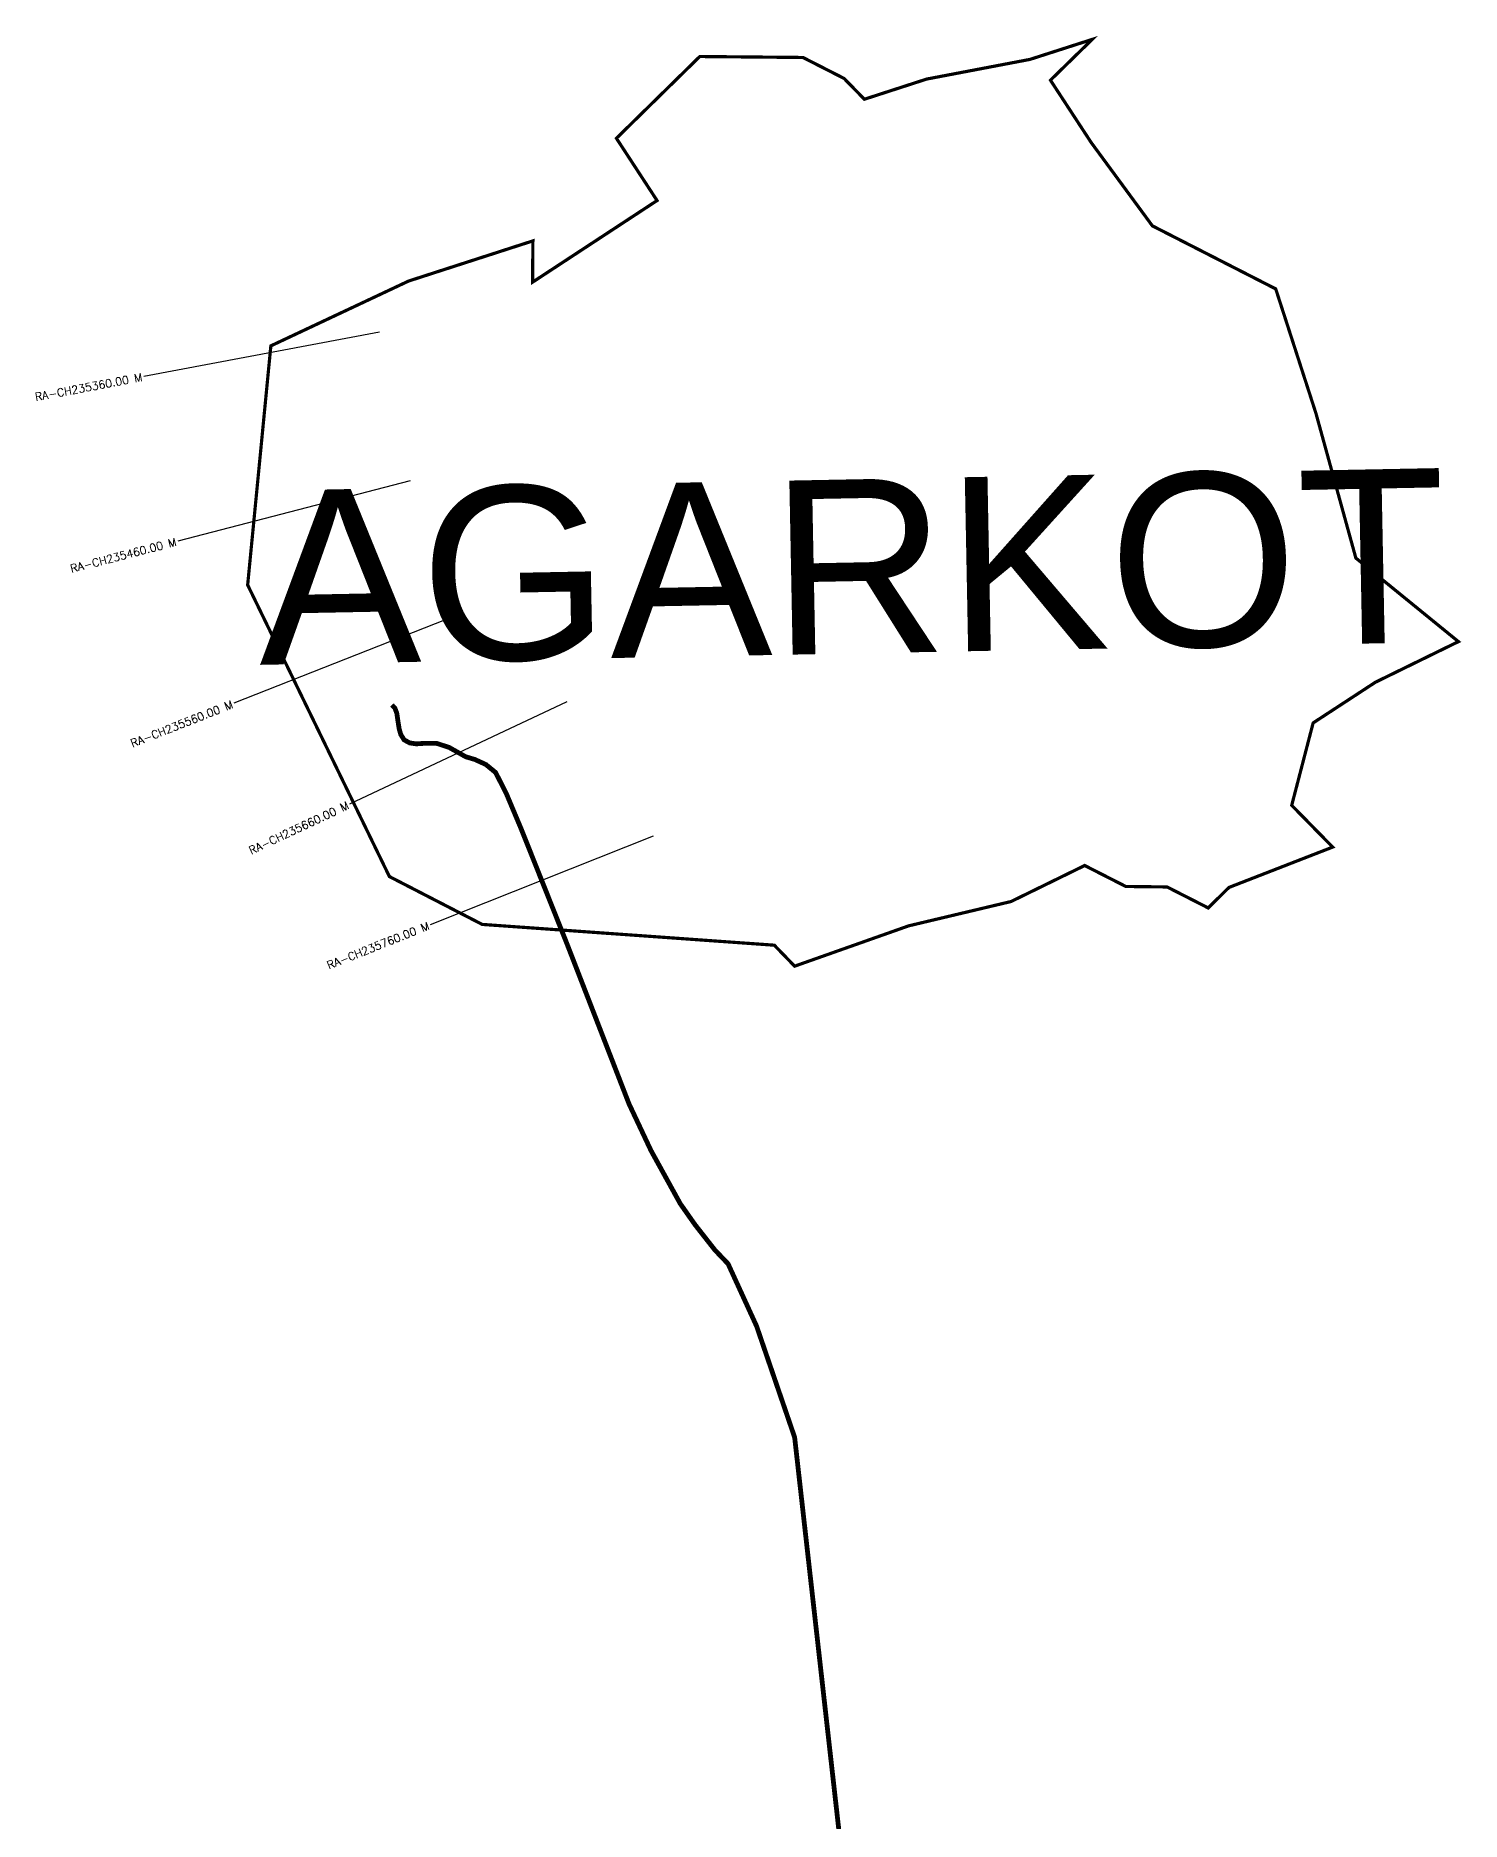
# Model space of a CAD drawing. Header units: metres. Extents: x 279576 to 281647, y 2049960 to 2052192.
# Drawn here: x 280755 to 281647, y 2051076 to 2052192 of the extents above; entities that cross this region are included whole.
import ezdxf
from ezdxf.enums import TextEntityAlignment as Align

# ---------------------------------------------------------------- set-up
doc = ezdxf.new("R2010")
doc.units = ezdxf.units.M
doc.header["$MEASUREMENT"] = 0
for name, color, linetype in [('CS', 134, 'Continuous'), ('CSMark', 6, 'Continuous'), ('NATURALLY PROTECTED', 3, 'Continuous'), ('VILLAGE NAME', 250, 'Continuous')]:
    doc.layers.add(name, color=color, linetype=linetype)
doc.styles.get("Standard").update_dxf_attribs({"font": 'simplex.shx'})

msp = doc.modelspace()

# ---------------------------------------------------------------- linework, layer by layer
at = {"color": 6, "const_width": 2, "flags": 128}
msp.add_lwpolyline([(281066, 2052037.8), (281143.8, 2052088.8), (281118.4, 2052127.7), (281170.5, 2052178.8), (281235, 2052178.2), (281260.7, 2052165.1), (281273.4, 2052152.1), (281312.3, 2052164.7), (281376.9, 2052177), (281415.8, 2052189.5), (281389.7, 2052164), (281415.2, 2052125), (281453.4, 2052073), (281530.5, 2052033.6), (281555.6, 2051956), (281580.6, 2051865.4), (281644.7, 2051813.2), (281592.8, 2051787.8), (281553.9, 2051762.4), (281540.5, 2051710.9), (281566.1, 2051684.8), (281501.3, 2051659.6), (281488.3, 2051646.8), (281462.6, 2051659.9), (281436.8, 2051660.2), (281411.1, 2051673.3), (281365.1, 2051650.8), (281301.1, 2051635.6), (281229.8, 2051610.4), (281217.1, 2051623.5), (281034.5, 2051636.5), (280976.5, 2051666.4), (280887.9, 2051848.6), (280902.4, 2051998), (280988.5, 2052038.5), (281066.2, 2052063.6), (281066, 2052037.8)], dxfattribs=at)
at = {"layer": 'CS'}
for p, q in [((280970.4, 2052006.6), (280823, 2051978.8)), ((280989.4, 2051913.6), (280844.2, 2051876)), ((281018.9, 2051829.7), (280879.3, 2051774.7)), ((281087.4, 2051775.5), (280951.6, 2051711.7)), ((281141.4, 2051691.7), (281002, 2051636.2))]:
    msp.add_line(p, q, dxfattribs=at)
at = {"layer": 'NATURALLY PROTECTED', "const_width": 3, "flags": 128}
msp.add_lwpolyline([(280978.1, 2051773.6), (280979.9, 2051771.7), (280981.1, 2051768.6), (280982, 2051762.5), (280982.6, 2051758.7), (280983.6, 2051755.2), (280985.7, 2051751.8), (280989.2, 2051749.9), (280993.2, 2051749.3), (280999.2, 2051749.7), (281005.8, 2051749.7), (281013.8, 2051747.1), (281024.3, 2051741.2), (281029.8, 2051739.6), (281036.8, 2051736.4), (281042.9, 2051731.4), (281049.6, 2051718.2), (281058.9, 2051696.1), (281087.6, 2051624.1), (281126.3, 2051524.3), (281140, 2051495.2), (281158.3, 2051462), (281167.5, 2051448.9), (281179.9, 2051433.1), (281188.2, 2051424.4), (281206, 2051385.5), (281229.8, 2051316), (281291.5, 2050768.2)], dxfattribs=at)

# ---------------------------------------------------------------- texts
at = {"layer": 'CSMark'}
for s, rotation, p in [('RA-CH235360.00 M', 10.7059, (280822, 2051978.6)), ('RA-CH235460.00 M', 14.5161, (280843.2, 2051875.7)), ('RA-CH235560.00 M', 21.5053, (280878.4, 2051774.3)), ('RA-CH235660.00 M', 25.1934, (280950.7, 2051711.3)), ('RA-CH235760.00 M', 21.7121, (281001.1, 2051635.9))]:
    msp.add_text(s, height=5, rotation=rotation, dxfattribs=at).set_placement(p, align=Align.MIDDLE_RIGHT)
at = {"layer": 'VILLAGE NAME', "insert": (280893.3, 2051907.4), "char_height": 108.748, "attachment_point": 1, "rotation": 1.1028}
msp.add_mtext_dynamic_manual_height_columns('{\\fArial|b0|i0|c0|p34;AGARKOT}', width=726.929, gutter_width=543.7, heights=[0], dxfattribs=at)

doc.saveas('drawing.dxf')
